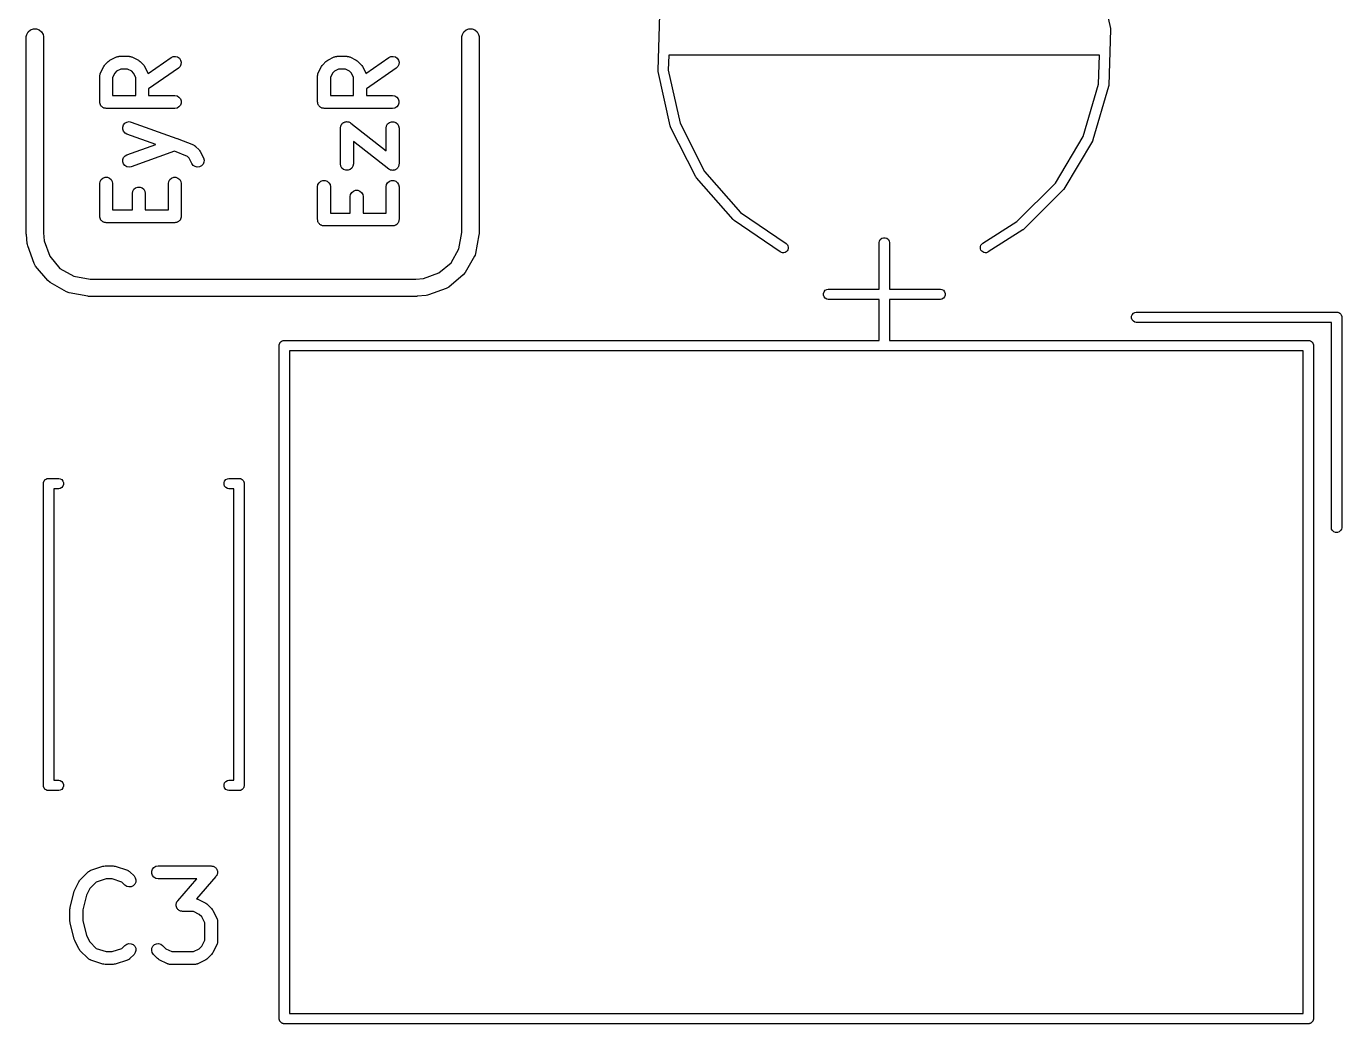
# Model space of a CAD drawing. Extents: x 105.8 to 188.8, y -135.8 to -88.1.
# Drawn here: x 166.27 to 181.61, y -112.47 to -100.84 of the extents above; entities that cross this region are included whole.
import ezdxf

# ---------------------------------------------------------------- set-up
doc = ezdxf.new("R2010")
doc.units = 0
doc.header["$MEASUREMENT"] = 0
doc.layers.add('BLACK', color=7, linetype='CONTINUOUS')

msp = doc.modelspace()

# ---------------------------------------------------------------- linework, layer by layer
at = {"layer": 'BLACK', "linetype": 'CONTINUOUS'}
for p, q in [((178.773, -100.226), (178.913, -100.86)), ((173.637, -101.349), (173.659, -100.7)), ((166.27, -100.956), (166.275, -100.93)), ((166.275, -100.93), (166.292, -100.9)), ((166.292, -100.9), (166.319, -100.877)), ((166.319, -100.877), (166.352, -100.865)), ((166.352, -100.865), (166.388, -100.865)), ((166.388, -100.865), (166.421, -100.877)), ((166.421, -100.877), (166.448, -100.9)), ((166.448, -100.9), (166.465, -100.93)), ((166.465, -100.93), (166.47, -100.956)), ((171.35, -100.956), (171.355, -100.93)), ((171.355, -100.93), (171.372, -100.9)), ((171.372, -100.9), (171.399, -100.877)), ((171.399, -100.877), (171.432, -100.865)), ((171.432, -100.865), (171.468, -100.865)), ((171.468, -100.865), (171.501, -100.877)), ((171.501, -100.877), (171.528, -100.9)), ((171.528, -100.9), (171.545, -100.93)), ((171.545, -100.93), (171.55, -100.956)), ((178.915, -100.875), (178.893, -101.523)), ((178.913, -100.86), (178.915, -100.867)), ((178.915, -100.867), (178.915, -100.871)), ((178.915, -100.871), (178.915, -100.875)), ((166.27, -103.26), (166.27, -100.956)), ((166.47, -100.956), (166.47, -103.247)), ((171.35, -103.242), (171.35, -100.956)), ((171.55, -100.956), (171.55, -103.26)), ((167.225, -101.247), (167.235, -101.24)), ((167.235, -101.24), (167.245, -101.232)), ((167.245, -101.232), (167.321, -101.194)), ((167.321, -101.194), (167.325, -101.193)), ((167.325, -101.193), (167.329, -101.191)), ((167.329, -101.191), (167.337, -101.189)), ((167.337, -101.189), (167.346, -101.187)), ((167.346, -101.187), (167.35, -101.187)), ((167.35, -101.187), (167.354, -101.186)), ((167.354, -101.186), (167.469, -101.186)), ((167.469, -101.186), (167.473, -101.187)), ((167.473, -101.187), (167.477, -101.187)), ((167.477, -101.187), (167.486, -101.189)), ((167.486, -101.189), (167.494, -101.191)), ((167.494, -101.191), (167.498, -101.193)), ((167.498, -101.193), (167.502, -101.194)), ((167.502, -101.194), (167.578, -101.232)), ((167.578, -101.232), (167.588, -101.24)), ((167.588, -101.24), (167.598, -101.247)), ((167.691, -101.388), (167.959, -101.2)), ((167.959, -101.2), (167.983, -101.189)), ((167.983, -101.189), (168.008, -101.187)), ((168.008, -101.187), (168.034, -101.193)), ((168.034, -101.193), (168.055, -101.208)), ((168.055, -101.208), (168.07, -101.23)), ((168.07, -101.23), (168.077, -101.255)), ((169.765, -101.247), (169.775, -101.24)), ((169.775, -101.24), (169.785, -101.232)), ((169.785, -101.232), (169.861, -101.194)), ((169.861, -101.194), (169.865, -101.193)), ((169.865, -101.193), (169.869, -101.191)), ((169.869, -101.191), (169.877, -101.189)), ((169.877, -101.189), (169.886, -101.187)), ((169.886, -101.187), (169.89, -101.187)), ((169.89, -101.187), (169.894, -101.186)), ((169.894, -101.186), (170.009, -101.186)), ((170.009, -101.186), (170.013, -101.187)), ((170.013, -101.187), (170.017, -101.187)), ((170.017, -101.187), (170.026, -101.189)), ((170.026, -101.189), (170.034, -101.191)), ((170.034, -101.191), (170.038, -101.193)), ((170.038, -101.193), (170.042, -101.194)), ((170.042, -101.194), (170.118, -101.232)), ((170.118, -101.232), (170.128, -101.24)), ((170.128, -101.24), (170.138, -101.247)), ((170.231, -101.388), (170.499, -101.2)), ((170.499, -101.2), (170.523, -101.189)), ((170.523, -101.189), (170.548, -101.187)), ((170.548, -101.187), (170.574, -101.193)), ((170.574, -101.193), (170.595, -101.208)), ((170.595, -101.208), (170.61, -101.23)), ((170.61, -101.23), (170.617, -101.255)), ((173.763, -101.172), (173.757, -101.346)), ((178.785, -101.172), (173.763, -101.172)), ((178.774, -101.512), (178.785, -101.172)), ((167.127, -101.405), (167.13, -101.397)), ((167.13, -101.397), (167.131, -101.388)), ((167.131, -101.388), (167.134, -101.384)), ((167.134, -101.384), (167.135, -101.38)), ((167.135, -101.38), (167.173, -101.304)), ((167.173, -101.304), (167.18, -101.294)), ((167.18, -101.294), (167.187, -101.285)), ((167.187, -101.285), (167.225, -101.247)), ((167.302, -101.382), (167.277, -101.432)), ((167.323, -101.361), (167.302, -101.382)), ((167.372, -101.336), (167.323, -101.361)), ((167.451, -101.336), (167.372, -101.336)), ((167.5, -101.361), (167.451, -101.336)), ((167.521, -101.382), (167.5, -101.361)), ((167.546, -101.432), (167.521, -101.382)), ((167.598, -101.247), (167.636, -101.285)), ((167.636, -101.285), (167.643, -101.294)), ((167.643, -101.294), (167.65, -101.304)), ((167.65, -101.304), (167.688, -101.38)), ((167.688, -101.38), (167.689, -101.384)), ((167.689, -101.384), (167.691, -101.388)), ((168.045, -101.323), (167.696, -101.567)), ((168.063, -101.304), (168.045, -101.323)), ((168.074, -101.281), (168.063, -101.304)), ((168.077, -101.255), (168.074, -101.281)), ((169.667, -101.405), (169.67, -101.397)), ((169.67, -101.397), (169.671, -101.388)), ((169.671, -101.388), (169.674, -101.384)), ((169.674, -101.384), (169.675, -101.38)), ((169.675, -101.38), (169.713, -101.304)), ((169.713, -101.304), (169.72, -101.294)), ((169.72, -101.294), (169.727, -101.285)), ((169.727, -101.285), (169.765, -101.247)), ((169.842, -101.382), (169.817, -101.432)), ((169.863, -101.361), (169.842, -101.382)), ((169.912, -101.336), (169.863, -101.361)), ((169.991, -101.336), (169.912, -101.336)), ((170.04, -101.361), (169.991, -101.336)), ((170.061, -101.382), (170.04, -101.361)), ((170.086, -101.432), (170.061, -101.382)), ((170.138, -101.247), (170.176, -101.285)), ((170.176, -101.285), (170.183, -101.294)), ((170.183, -101.294), (170.19, -101.304)), ((170.19, -101.304), (170.228, -101.38)), ((170.228, -101.38), (170.229, -101.384)), ((170.229, -101.384), (170.231, -101.388)), ((170.585, -101.323), (170.236, -101.567)), ((170.603, -101.304), (170.585, -101.323)), ((170.614, -101.281), (170.603, -101.304)), ((170.617, -101.255), (170.614, -101.281)), ((173.637, -101.353), (173.637, -101.349)), ((173.637, -101.357), (173.637, -101.353)), ((173.638, -101.364), (173.637, -101.357)), ((173.779, -101.998), (173.638, -101.364)), ((173.757, -101.346), (173.894, -101.965)), ((167.128, -101.41), (167.127, -101.405)), ((167.127, -101.414), (167.128, -101.41)), ((167.127, -101.719), (167.127, -101.414)), ((167.277, -101.432), (167.277, -101.644)), ((167.546, -101.644), (167.546, -101.432)), ((169.668, -101.41), (169.667, -101.405)), ((169.667, -101.414), (169.668, -101.41)), ((169.667, -101.719), (169.667, -101.414)), ((169.817, -101.432), (169.817, -101.644)), ((170.086, -101.644), (170.086, -101.432)), ((178.596, -102.121), (178.774, -101.512)), ((178.891, -101.538), (178.709, -102.161)), ((178.892, -101.535), (178.891, -101.538)), ((178.893, -101.531), (178.892, -101.535)), ((178.893, -101.523), (178.893, -101.531)), ((167.277, -101.644), (167.546, -101.644)), ((167.696, -101.567), (167.696, -101.644)), ((167.696, -101.644), (168.002, -101.644)), ((168.002, -101.644), (168.028, -101.648)), ((168.028, -101.648), (168.05, -101.661)), ((168.05, -101.661), (168.067, -101.681)), ((168.067, -101.681), (168.076, -101.706)), ((169.817, -101.644), (170.086, -101.644)), ((170.236, -101.567), (170.236, -101.644)), ((170.236, -101.644), (170.542, -101.644)), ((170.542, -101.644), (170.568, -101.648)), ((170.568, -101.648), (170.59, -101.661)), ((170.59, -101.661), (170.607, -101.681)), ((170.607, -101.681), (170.616, -101.706)), ((167.128, -101.725), (167.127, -101.719)), ((167.128, -101.732), (167.128, -101.725)), ((167.13, -101.738), (167.128, -101.732)), ((167.131, -101.744), (167.13, -101.738)), ((167.135, -101.75), (167.131, -101.744)), ((167.137, -101.756), (167.135, -101.75)), ((167.141, -101.761), (167.137, -101.756)), ((167.144, -101.767), (167.141, -101.761)), ((167.149, -101.771), (167.144, -101.767)), ((167.154, -101.776), (167.149, -101.771)), ((167.159, -101.779), (167.154, -101.776)), ((167.164, -101.784), (167.159, -101.779)), ((167.171, -101.786), (167.164, -101.784)), ((167.176, -101.789), (167.171, -101.786)), ((167.183, -101.79), (167.176, -101.789)), ((167.189, -101.792), (167.183, -101.79)), ((167.195, -101.792), (167.189, -101.792)), ((167.202, -101.794), (167.195, -101.792)), ((168.002, -101.794), (167.202, -101.794)), ((168.028, -101.789), (168.002, -101.794)), ((168.05, -101.776), (168.028, -101.789)), ((168.067, -101.756), (168.05, -101.776)), ((168.076, -101.732), (168.067, -101.756)), ((168.076, -101.706), (168.076, -101.732)), ((169.668, -101.725), (169.667, -101.719)), ((169.668, -101.732), (169.668, -101.725)), ((169.67, -101.738), (169.668, -101.732)), ((169.671, -101.744), (169.67, -101.738)), ((169.675, -101.75), (169.671, -101.744)), ((169.677, -101.756), (169.675, -101.75)), ((169.681, -101.761), (169.677, -101.756)), ((169.684, -101.767), (169.681, -101.761)), ((169.689, -101.771), (169.684, -101.767)), ((169.694, -101.776), (169.689, -101.771)), ((169.699, -101.779), (169.694, -101.776)), ((169.704, -101.784), (169.699, -101.779)), ((169.711, -101.786), (169.704, -101.784)), ((169.716, -101.789), (169.711, -101.786)), ((169.723, -101.79), (169.716, -101.789)), ((169.729, -101.792), (169.723, -101.79)), ((169.735, -101.792), (169.729, -101.792)), ((169.742, -101.794), (169.735, -101.792)), ((170.542, -101.794), (169.742, -101.794)), ((170.568, -101.789), (170.542, -101.794)), ((170.59, -101.776), (170.568, -101.789)), ((170.607, -101.756), (170.59, -101.776)), ((170.616, -101.732), (170.607, -101.756)), ((170.616, -101.706), (170.616, -101.732)), ((167.395, -102.011), (167.403, -101.986)), ((167.395, -102.037), (167.395, -102.011)), ((167.403, -101.986), (167.42, -101.966)), ((167.42, -101.966), (167.442, -101.953)), ((167.442, -101.953), (167.468, -101.948)), ((167.468, -101.948), (167.494, -101.953)), ((167.494, -101.953), (168.027, -102.143)), ((169.934, -102.013), (169.937, -102.005)), ((169.937, -102.005), (169.938, -101.998)), ((169.938, -101.998), (169.941, -101.993)), ((169.941, -101.993), (169.942, -101.988)), ((169.942, -101.988), (169.947, -101.982)), ((169.947, -101.982), (169.951, -101.975)), ((169.951, -101.975), (169.955, -101.972)), ((169.955, -101.972), (169.959, -101.967)), ((169.959, -101.967), (169.965, -101.963)), ((169.965, -101.963), (169.971, -101.958)), ((169.971, -101.958), (169.976, -101.957)), ((169.976, -101.957), (169.981, -101.954)), ((169.981, -101.954), (169.988, -101.952)), ((169.988, -101.952), (169.996, -101.949)), ((169.996, -101.949), (170.001, -101.949)), ((170.001, -101.949), (170.006, -101.948)), ((170.006, -101.948), (170.014, -101.949)), ((170.014, -101.949), (170.022, -101.949)), ((170.022, -101.949), (170.027, -101.951)), ((170.027, -101.951), (170.032, -101.952)), ((170.032, -101.952), (170.039, -101.956)), ((170.039, -101.956), (170.046, -101.958)), ((170.046, -101.958), (170.05, -101.962)), ((170.05, -101.962), (170.055, -101.964)), ((170.055, -101.964), (170.467, -102.288)), ((170.467, -102.023), (170.471, -101.998)), ((170.471, -101.998), (170.484, -101.975)), ((170.484, -101.975), (170.504, -101.958)), ((170.504, -101.958), (170.529, -101.949)), ((170.529, -101.949), (170.555, -101.949)), ((170.555, -101.949), (170.579, -101.958)), ((170.579, -101.958), (170.599, -101.975)), ((170.599, -101.975), (170.612, -101.998)), ((170.612, -101.998), (170.617, -102.023)), ((173.78, -102.001), (173.779, -101.998)), ((173.781, -102.005), (173.78, -102.001)), ((173.784, -102.012), (173.781, -102.005)), ((173.894, -101.965), (174.181, -102.53)), ((167.404, -102.061), (167.395, -102.037)), ((167.421, -102.081), (167.404, -102.061)), ((167.443, -102.094), (167.421, -102.081)), ((167.779, -102.214), (167.443, -102.094)), ((168.027, -102.143), (168.028, -102.143)), ((168.028, -102.143), (168.028, -102.144)), ((168.028, -102.144), (168.029, -102.144)), ((168.029, -102.144), (168.03, -102.144)), ((168.03, -102.144), (168.22, -102.22)), ((169.935, -102.018), (169.934, -102.013)), ((169.934, -102.023), (169.935, -102.018)), ((169.934, -102.442), (169.934, -102.023)), ((170.467, -102.288), (170.467, -102.023)), ((170.617, -102.023), (170.617, -102.442)), ((174.078, -102.591), (173.784, -102.012)), ((178.272, -102.666), (178.596, -102.121)), ((178.709, -102.161), (178.706, -102.169)), ((167.443, -102.334), (167.779, -102.214)), ((168, -102.294), (167.494, -102.475)), ((168.15, -102.354), (168, -102.294)), ((168.22, -102.22), (168.222, -102.222)), ((168.222, -102.222), (168.224, -102.222)), ((168.224, -102.222), (168.233, -102.228)), ((168.233, -102.228), (168.242, -102.234)), ((168.242, -102.234), (168.244, -102.236)), ((168.244, -102.236), (168.245, -102.237)), ((168.245, -102.237), (168.284, -102.275)), ((168.284, -102.275), (168.29, -102.285)), ((168.29, -102.285), (168.298, -102.295)), ((168.298, -102.295), (168.336, -102.371)), ((170.496, -102.501), (170.084, -102.178)), ((170.084, -102.178), (170.084, -102.442)), ((178.703, -102.175), (178.371, -102.734)), ((178.704, -102.172), (178.703, -102.175)), ((178.706, -102.169), (178.704, -102.172)), ((167.395, -102.391), (167.404, -102.366)), ((167.395, -102.417), (167.395, -102.391)), ((167.403, -102.441), (167.395, -102.417)), ((167.42, -102.461), (167.403, -102.441)), ((167.404, -102.366), (167.421, -102.347)), ((167.442, -102.475), (167.42, -102.461)), ((167.421, -102.347), (167.443, -102.334)), ((168.169, -102.373), (168.15, -102.354)), ((168.201, -102.438), (168.169, -102.373)), ((168.217, -102.459), (168.201, -102.438)), ((168.239, -102.473), (168.217, -102.459)), ((168.313, -102.465), (168.29, -102.476)), ((168.331, -102.446), (168.313, -102.465)), ((168.342, -102.422), (168.331, -102.446)), ((168.336, -102.371), (168.343, -102.396)), ((168.343, -102.396), (168.342, -102.422)), ((169.938, -102.468), (169.934, -102.442)), ((169.951, -102.491), (169.938, -102.468)), ((170.079, -102.468), (170.066, -102.491)), ((170.084, -102.442), (170.079, -102.468)), ((170.612, -102.468), (170.61, -102.473)), ((170.614, -102.46), (170.612, -102.468)), ((170.616, -102.453), (170.614, -102.46)), ((170.617, -102.442), (170.616, -102.448)), ((170.616, -102.448), (170.616, -102.453)), ((167.131, -102.645), (167.144, -102.623)), ((167.144, -102.623), (167.164, -102.606)), ((167.164, -102.606), (167.189, -102.597)), ((167.189, -102.597), (167.215, -102.597)), ((167.215, -102.597), (167.239, -102.606)), ((167.239, -102.606), (167.259, -102.623)), ((167.259, -102.623), (167.272, -102.645)), ((167.468, -102.479), (167.442, -102.475)), ((167.494, -102.475), (167.468, -102.479)), ((167.931, -102.645), (167.944, -102.623)), ((167.944, -102.623), (167.964, -102.606)), ((167.964, -102.606), (167.989, -102.597)), ((167.989, -102.597), (168.015, -102.597)), ((168.015, -102.597), (168.039, -102.606)), ((168.039, -102.606), (168.059, -102.623)), ((168.059, -102.623), (168.072, -102.645)), ((168.264, -102.479), (168.239, -102.473)), ((168.29, -102.476), (168.264, -102.479)), ((169.971, -102.507), (169.951, -102.491)), ((169.996, -102.516), (169.971, -102.507)), ((170.022, -102.516), (169.996, -102.516)), ((170.046, -102.507), (170.022, -102.516)), ((170.066, -102.491), (170.046, -102.507)), ((170.5, -102.504), (170.496, -102.501)), ((170.504, -102.507), (170.5, -102.504)), ((170.512, -102.51), (170.504, -102.507)), ((170.519, -102.514), (170.512, -102.51)), ((170.524, -102.514), (170.519, -102.514)), ((170.529, -102.516), (170.524, -102.514)), ((170.537, -102.516), (170.529, -102.516)), ((170.544, -102.517), (170.537, -102.516)), ((170.55, -102.516), (170.544, -102.517)), ((170.555, -102.516), (170.55, -102.516)), ((170.562, -102.514), (170.555, -102.516)), ((170.57, -102.512), (170.562, -102.514)), ((170.574, -102.509), (170.57, -102.512)), ((170.579, -102.507), (170.574, -102.509)), ((170.585, -102.502), (170.579, -102.507)), ((170.592, -102.498), (170.585, -102.502)), ((170.595, -102.494), (170.592, -102.498)), ((170.599, -102.491), (170.595, -102.494)), ((170.603, -102.484), (170.599, -102.491)), ((170.608, -102.478), (170.603, -102.484)), ((170.61, -102.473), (170.608, -102.478)), ((174.08, -102.594), (174.078, -102.591)), ((174.082, -102.598), (174.08, -102.594)), ((174.086, -102.604), (174.082, -102.598)), ((174.515, -103.091), (174.086, -102.604)), ((174.181, -102.53), (174.6, -103.006)), ((167.127, -102.671), (167.131, -102.645)), ((167.127, -103.052), (167.127, -102.671)), ((167.272, -102.645), (167.277, -102.671)), ((167.277, -102.671), (167.277, -102.977)), ((167.508, -102.785), (167.512, -102.76)), ((167.512, -102.76), (167.525, -102.737)), ((167.525, -102.737), (167.545, -102.72)), ((167.545, -102.72), (167.57, -102.711)), ((167.57, -102.711), (167.596, -102.711)), ((167.596, -102.711), (167.62, -102.72)), ((167.62, -102.72), (167.64, -102.737)), ((167.64, -102.737), (167.653, -102.76)), ((167.653, -102.76), (167.658, -102.785)), ((167.927, -102.671), (167.931, -102.645)), ((167.927, -102.977), (167.927, -102.671)), ((168.072, -102.645), (168.077, -102.671)), ((168.077, -102.671), (168.077, -103.052)), ((169.667, -102.709), (169.671, -102.683)), ((169.667, -103.09), (169.667, -102.709)), ((169.671, -102.683), (169.684, -102.661)), ((169.684, -102.661), (169.704, -102.644)), ((169.704, -102.644), (169.729, -102.635)), ((169.729, -102.635), (169.755, -102.635)), ((169.755, -102.635), (169.779, -102.644)), ((169.779, -102.644), (169.799, -102.661)), ((169.799, -102.661), (169.812, -102.683)), ((169.812, -102.683), (169.817, -102.709)), ((169.817, -102.709), (169.817, -103.015)), ((170.052, -102.798), (170.065, -102.775)), ((170.065, -102.775), (170.085, -102.758)), ((170.085, -102.758), (170.11, -102.749)), ((170.11, -102.749), (170.136, -102.749)), ((170.136, -102.749), (170.16, -102.758)), ((170.16, -102.758), (170.18, -102.775)), ((170.18, -102.775), (170.193, -102.798)), ((170.467, -102.709), (170.471, -102.683)), ((170.467, -103.015), (170.467, -102.709)), ((170.471, -102.683), (170.484, -102.661)), ((170.484, -102.661), (170.504, -102.644)), ((170.504, -102.644), (170.529, -102.635)), ((170.529, -102.635), (170.555, -102.635)), ((170.555, -102.635), (170.579, -102.644)), ((170.579, -102.644), (170.599, -102.661)), ((170.599, -102.661), (170.612, -102.683)), ((170.612, -102.683), (170.617, -102.709)), ((170.617, -102.709), (170.617, -103.09)), ((177.822, -103.114), (178.272, -102.666)), ((178.362, -102.745), (177.902, -103.204)), ((178.364, -102.742), (178.362, -102.745)), ((178.367, -102.74), (178.364, -102.742)), ((178.371, -102.734), (178.367, -102.74)), ((167.508, -102.977), (167.508, -102.785)), ((167.658, -102.785), (167.658, -102.977)), ((170.048, -102.823), (170.052, -102.798)), ((170.048, -103.015), (170.048, -102.823)), ((170.193, -102.798), (170.198, -102.823)), ((170.198, -102.823), (170.198, -103.015)), ((167.128, -103.058), (167.127, -103.052)), ((167.128, -103.065), (167.128, -103.058)), ((167.13, -103.071), (167.128, -103.065)), ((167.131, -103.078), (167.13, -103.071)), ((167.135, -103.083), (167.131, -103.078)), ((167.137, -103.089), (167.135, -103.083)), ((167.277, -102.977), (167.508, -102.977)), ((167.658, -102.977), (167.927, -102.977)), ((168.069, -103.083), (168.067, -103.089)), ((168.072, -103.078), (168.069, -103.083)), ((168.074, -103.071), (168.072, -103.078)), ((168.076, -103.065), (168.074, -103.071)), ((168.077, -103.052), (168.076, -103.058)), ((168.076, -103.058), (168.076, -103.065)), ((169.817, -103.015), (170.048, -103.015)), ((170.198, -103.015), (170.467, -103.015)), ((174.6, -103.006), (175.13, -103.368)), ((167.141, -103.094), (167.137, -103.089)), ((167.144, -103.1), (167.141, -103.094)), ((167.149, -103.104), (167.144, -103.1)), ((167.154, -103.109), (167.149, -103.104)), ((167.159, -103.113), (167.154, -103.109)), ((167.164, -103.117), (167.159, -103.113)), ((167.171, -103.119), (167.164, -103.117)), ((167.176, -103.122), (167.171, -103.119)), ((167.183, -103.124), (167.176, -103.122)), ((167.189, -103.126), (167.183, -103.124)), ((167.195, -103.126), (167.189, -103.126)), ((167.202, -103.127), (167.195, -103.126)), ((168.002, -103.127), (167.202, -103.127)), ((168.008, -103.126), (168.002, -103.127)), ((168.015, -103.126), (168.008, -103.126)), ((168.021, -103.124), (168.015, -103.126)), ((168.028, -103.122), (168.021, -103.124)), ((168.033, -103.119), (168.028, -103.122)), ((168.039, -103.117), (168.033, -103.119)), ((168.044, -103.113), (168.039, -103.117)), ((168.05, -103.109), (168.044, -103.113)), ((168.054, -103.104), (168.05, -103.109)), ((168.059, -103.1), (168.054, -103.104)), ((168.063, -103.094), (168.059, -103.1)), ((168.067, -103.089), (168.063, -103.094)), ((169.668, -103.096), (169.667, -103.09)), ((169.668, -103.103), (169.668, -103.096)), ((169.67, -103.109), (169.668, -103.103)), ((169.671, -103.116), (169.67, -103.109)), ((169.675, -103.121), (169.671, -103.116)), ((169.677, -103.128), (169.675, -103.121)), ((169.681, -103.133), (169.677, -103.128)), ((169.684, -103.138), (169.681, -103.133)), ((169.689, -103.142), (169.684, -103.138)), ((169.694, -103.147), (169.689, -103.142)), ((169.699, -103.151), (169.694, -103.147)), ((169.704, -103.155), (169.699, -103.151)), ((169.711, -103.157), (169.704, -103.155)), ((169.716, -103.16), (169.711, -103.157)), ((169.723, -103.162), (169.716, -103.16)), ((169.729, -103.164), (169.723, -103.162)), ((169.735, -103.164), (169.729, -103.164)), ((169.742, -103.165), (169.735, -103.164)), ((170.542, -103.165), (169.742, -103.165)), ((170.548, -103.164), (170.542, -103.165)), ((170.555, -103.164), (170.548, -103.164)), ((170.561, -103.162), (170.555, -103.164)), ((170.568, -103.16), (170.561, -103.162)), ((170.573, -103.157), (170.568, -103.16)), ((170.579, -103.155), (170.573, -103.157)), ((170.584, -103.151), (170.579, -103.155)), ((170.59, -103.147), (170.584, -103.151)), ((170.594, -103.142), (170.59, -103.147)), ((170.599, -103.138), (170.594, -103.142)), ((170.603, -103.133), (170.599, -103.138)), ((170.607, -103.128), (170.603, -103.133)), ((170.609, -103.121), (170.607, -103.128)), ((170.612, -103.116), (170.609, -103.121)), ((170.614, -103.109), (170.612, -103.116)), ((170.616, -103.103), (170.614, -103.109)), ((170.617, -103.09), (170.616, -103.096)), ((170.616, -103.096), (170.616, -103.103)), ((174.517, -103.094), (174.515, -103.091)), ((174.52, -103.097), (174.517, -103.094)), ((174.526, -103.101), (174.52, -103.097)), ((175.062, -103.467), (174.526, -103.101)), ((177.424, -103.367), (177.822, -103.114)), ((177.892, -103.212), (177.488, -103.468)), ((177.894, -103.21), (177.892, -103.212)), ((177.897, -103.209), (177.894, -103.21)), ((177.902, -103.204), (177.897, -103.209)), ((166.271, -103.264), (166.27, -103.26)), ((166.28, -103.37), (166.271, -103.264)), ((166.283, -103.383), (166.28, -103.37)), ((166.286, -103.395), (166.283, -103.383)), ((166.47, -103.247), (166.478, -103.339)), ((166.478, -103.339), (166.543, -103.518)), ((171.316, -103.433), (171.35, -103.242)), ((171.548, -103.268), (171.51, -103.486)), ((171.55, -103.26), (171.548, -103.268)), ((171.548, -103.268), (171.548, -103.268)), ((175.13, -103.368), (175.136, -103.373)), ((175.136, -103.373), (175.146, -103.384)), ((175.146, -103.384), (175.152, -103.397)), ((176.216, -103.357), (176.219, -103.341)), ((176.216, -103.902), (176.216, -103.357)), ((176.219, -103.341), (176.229, -103.323)), ((176.229, -103.323), (176.246, -103.309)), ((176.246, -103.309), (176.265, -103.302)), ((176.265, -103.302), (176.287, -103.302)), ((176.287, -103.302), (176.306, -103.309)), ((176.306, -103.309), (176.323, -103.323)), ((176.323, -103.323), (176.333, -103.341)), ((176.333, -103.341), (176.336, -103.357)), ((176.336, -103.357), (176.336, -103.902)), ((177.398, -103.403), (177.403, -103.389)), ((177.403, -103.389), (177.412, -103.377)), ((177.412, -103.377), (177.424, -103.367)), ((166.361, -103.603), (166.286, -103.395)), ((166.543, -103.518), (166.662, -103.66)), ((171.224, -103.594), (171.316, -103.433)), ((171.498, -103.518), (171.388, -103.709)), ((171.503, -103.504), (171.498, -103.518)), ((171.51, -103.486), (171.503, -103.504)), ((175.076, -103.474), (175.062, -103.467)), ((175.09, -103.477), (175.076, -103.474)), ((175.105, -103.477), (175.09, -103.477)), ((175.12, -103.473), (175.105, -103.477)), ((175.133, -103.465), (175.12, -103.473)), ((175.143, -103.454), (175.133, -103.465)), ((175.151, -103.442), (175.143, -103.454)), ((175.155, -103.427), (175.151, -103.442)), ((175.152, -103.397), (175.156, -103.412)), ((175.156, -103.412), (175.155, -103.427)), ((177.396, -103.418), (177.398, -103.403)), ((177.398, -103.433), (177.396, -103.418)), ((177.403, -103.446), (177.398, -103.433)), ((177.412, -103.459), (177.403, -103.446)), ((177.424, -103.468), (177.412, -103.459)), ((177.437, -103.475), (177.424, -103.468)), ((177.452, -103.477), (177.437, -103.475)), ((177.467, -103.477), (177.452, -103.477)), ((177.482, -103.472), (177.467, -103.477)), ((177.488, -103.468), (177.482, -103.472)), ((166.378, -103.633), (166.361, -103.603)), ((166.52, -103.802), (166.378, -103.633)), ((166.662, -103.66), (166.823, -103.752)), ((171.082, -103.713), (171.224, -103.594)), ((166.547, -103.824), (166.52, -103.802)), ((166.738, -103.934), (166.547, -103.824)), ((166.823, -103.752), (167.014, -103.786)), ((167.014, -103.786), (170.811, -103.786)), ((170.811, -103.786), (170.903, -103.778)), ((170.903, -103.778), (171.082, -103.713)), ((171.366, -103.736), (171.197, -103.878)), ((171.388, -103.709), (171.366, -103.736)), ((166.77, -103.946), (166.738, -103.934)), ((166.988, -103.984), (166.77, -103.946)), ((166.996, -103.986), (166.988, -103.984)), ((166.988, -103.984), (166.988, -103.984)), ((170.824, -103.986), (166.996, -103.986)), ((170.828, -103.985), (170.824, -103.986)), ((170.934, -103.976), (170.828, -103.985)), ((170.947, -103.973), (170.934, -103.976)), ((170.959, -103.97), (170.947, -103.973)), ((171.167, -103.895), (170.959, -103.97)), ((171.197, -103.878), (171.167, -103.895)), ((175.566, -103.951), (175.573, -103.932)), ((175.566, -103.973), (175.566, -103.951)), ((175.573, -103.992), (175.566, -103.973)), ((175.573, -103.932), (175.587, -103.915)), ((175.587, -104.009), (175.573, -103.992)), ((175.587, -103.915), (175.605, -103.905)), ((175.605, -103.905), (175.621, -103.902)), ((175.621, -103.902), (176.216, -103.902)), ((176.336, -103.902), (176.931, -103.902)), ((176.931, -103.902), (176.947, -103.905)), ((176.947, -103.905), (176.965, -103.915)), ((176.965, -103.915), (176.979, -103.932)), ((176.979, -103.992), (176.965, -104.009)), ((176.979, -103.932), (176.986, -103.951)), ((176.986, -103.973), (176.979, -103.992)), ((176.986, -103.951), (176.986, -103.973)), ((175.605, -104.019), (175.587, -104.009)), ((175.621, -104.022), (175.605, -104.019)), ((176.216, -104.022), (175.621, -104.022)), ((176.216, -104.5), (176.216, -104.022)), ((176.931, -104.022), (176.336, -104.022)), ((176.336, -104.022), (176.336, -104.5)), ((176.947, -104.019), (176.931, -104.022)), ((176.965, -104.009), (176.947, -104.019)), ((179.16, -104.219), (179.167, -104.2)), ((179.16, -104.241), (179.16, -104.219)), ((179.167, -104.26), (179.16, -104.241)), ((179.167, -104.2), (179.181, -104.183)), ((179.181, -104.277), (179.167, -104.26)), ((179.181, -104.183), (179.199, -104.173)), ((179.199, -104.287), (179.181, -104.277)), ((179.199, -104.173), (179.215, -104.17)), ((179.215, -104.29), (179.199, -104.287)), ((179.215, -104.17), (181.555, -104.17)), ((181.49, -104.29), (179.215, -104.29)), ((181.49, -106.685), (181.49, -104.29)), ((181.555, -104.17), (181.561, -104.17)), ((181.555, -104.17), (181.555, -104.17)), ((181.561, -104.17), (181.566, -104.172)), ((181.566, -104.172), (181.571, -104.173)), ((181.571, -104.173), (181.575, -104.175)), ((181.575, -104.175), (181.58, -104.177)), ((181.58, -104.177), (181.585, -104.181)), ((181.585, -104.181), (181.589, -104.183)), ((181.589, -104.183), (181.593, -104.187)), ((181.593, -104.187), (181.597, -104.191)), ((181.597, -104.191), (181.599, -104.195)), ((181.599, -104.195), (181.603, -104.2)), ((181.603, -104.2), (181.605, -104.205)), ((181.605, -104.205), (181.607, -104.209)), ((181.607, -104.209), (181.608, -104.214)), ((181.608, -104.214), (181.61, -104.219)), ((181.61, -104.219), (181.61, -104.225)), ((181.61, -104.225), (181.61, -104.225)), ((181.61, -104.225), (181.61, -106.685)), ((169.22, -104.549), (169.222, -104.544)), ((169.22, -104.555), (169.22, -104.549)), ((169.22, -112.415), (169.22, -104.555)), ((169.222, -104.544), (169.223, -104.539)), ((169.223, -104.539), (169.225, -104.535)), ((169.225, -104.535), (169.227, -104.53)), ((169.227, -104.53), (169.231, -104.525)), ((169.231, -104.525), (169.233, -104.521)), ((169.233, -104.521), (169.237, -104.517)), ((169.237, -104.517), (169.241, -104.513)), ((169.241, -104.513), (169.245, -104.511)), ((169.245, -104.511), (169.25, -104.507)), ((169.25, -104.507), (169.255, -104.505)), ((169.255, -104.505), (169.259, -104.503)), ((169.259, -104.503), (169.264, -104.502)), ((169.264, -104.502), (169.269, -104.5)), ((169.269, -104.5), (169.275, -104.5)), ((169.275, -104.5), (169.275, -104.5)), ((169.275, -104.5), (176.216, -104.5)), ((176.336, -104.5), (181.225, -104.5)), ((181.225, -104.5), (181.225, -104.5)), ((181.225, -104.5), (181.231, -104.5)), ((181.231, -104.5), (181.236, -104.502)), ((181.236, -104.502), (181.241, -104.503)), ((181.241, -104.503), (181.245, -104.505)), ((181.245, -104.505), (181.25, -104.507)), ((181.25, -104.507), (181.255, -104.511)), ((181.255, -104.511), (181.259, -104.513)), ((181.259, -104.513), (181.263, -104.517)), ((181.263, -104.517), (181.267, -104.521)), ((181.267, -104.521), (181.269, -104.525)), ((181.269, -104.525), (181.273, -104.53)), ((181.273, -104.53), (181.275, -104.535)), ((181.275, -104.535), (181.277, -104.539)), ((181.277, -104.539), (181.278, -104.544)), ((181.278, -104.544), (181.28, -104.549)), ((181.28, -104.549), (181.28, -104.555)), ((181.28, -104.555), (181.28, -104.555)), ((181.28, -104.555), (181.28, -112.415)), ((176.26, -104.62), (169.34, -104.62)), ((169.34, -104.62), (169.34, -112.35)), ((176.265, -104.622), (176.26, -104.62)), ((176.287, -104.622), (176.265, -104.622)), ((176.292, -104.62), (176.287, -104.622)), ((181.16, -104.62), (176.292, -104.62)), ((181.16, -112.35), (181.16, -104.62)), ((166.472, -106.154), (166.473, -106.149)), ((166.473, -106.149), (166.475, -106.145)), ((166.475, -106.145), (166.477, -106.14)), ((166.477, -106.14), (166.481, -106.135)), ((166.481, -106.135), (166.483, -106.131)), ((166.483, -106.131), (166.487, -106.127)), ((166.487, -106.127), (166.491, -106.123)), ((166.491, -106.123), (166.495, -106.121)), ((166.495, -106.121), (166.5, -106.117)), ((166.5, -106.117), (166.505, -106.115)), ((166.505, -106.115), (166.509, -106.113)), ((166.509, -106.113), (166.514, -106.112)), ((166.514, -106.112), (166.519, -106.11)), ((166.519, -106.11), (166.525, -106.11)), ((166.525, -106.11), (166.525, -106.11)), ((166.525, -106.11), (166.649, -106.11)), ((166.649, -106.11), (166.665, -106.113)), ((166.665, -106.113), (166.683, -106.123)), ((166.683, -106.123), (166.697, -106.14)), ((166.697, -106.14), (166.704, -106.159)), ((168.576, -106.159), (168.583, -106.14)), ((168.583, -106.14), (168.597, -106.123)), ((168.597, -106.123), (168.615, -106.113)), ((168.615, -106.113), (168.631, -106.11)), ((168.631, -106.11), (168.755, -106.11)), ((168.755, -106.11), (168.761, -106.11)), ((168.755, -106.11), (168.755, -106.11)), ((168.761, -106.11), (168.766, -106.112)), ((168.766, -106.112), (168.771, -106.113)), ((168.771, -106.113), (168.775, -106.115)), ((168.775, -106.115), (168.78, -106.117)), ((168.78, -106.117), (168.785, -106.121)), ((168.785, -106.121), (168.789, -106.123)), ((168.789, -106.123), (168.793, -106.127)), ((168.793, -106.127), (168.797, -106.131)), ((168.797, -106.131), (168.799, -106.135)), ((168.799, -106.135), (168.803, -106.14)), ((168.803, -106.14), (168.805, -106.145)), ((168.805, -106.145), (168.807, -106.149)), ((168.807, -106.149), (168.808, -106.154)), ((166.47, -106.159), (166.472, -106.154)), ((166.47, -106.165), (166.47, -106.159)), ((166.47, -109.679), (166.47, -106.165)), ((166.47, -106.165), (166.47, -106.165)), ((166.649, -106.23), (166.59, -106.23)), ((166.59, -106.23), (166.59, -109.63)), ((166.665, -106.227), (166.649, -106.23)), ((166.683, -106.217), (166.665, -106.227)), ((166.697, -106.2), (166.683, -106.217)), ((166.704, -106.181), (166.697, -106.2)), ((166.704, -106.159), (166.704, -106.181)), ((168.576, -106.181), (168.576, -106.159)), ((168.583, -106.2), (168.576, -106.181)), ((168.597, -106.217), (168.583, -106.2)), ((168.615, -106.227), (168.597, -106.217)), ((168.631, -106.23), (168.615, -106.227)), ((168.69, -106.23), (168.631, -106.23)), ((168.69, -109.63), (168.69, -106.23)), ((168.808, -106.154), (168.81, -106.159)), ((168.81, -106.159), (168.81, -106.165)), ((168.81, -106.165), (168.81, -106.165)), ((168.81, -106.165), (168.81, -109.695)), ((181.493, -106.701), (181.49, -106.685)), ((181.503, -106.719), (181.493, -106.701)), ((181.52, -106.733), (181.503, -106.719)), ((181.539, -106.74), (181.52, -106.733)), ((181.561, -106.74), (181.539, -106.74)), ((181.58, -106.733), (181.561, -106.74)), ((181.597, -106.719), (181.58, -106.733)), ((181.607, -106.701), (181.597, -106.719)), ((181.61, -106.685), (181.607, -106.701)), ((166.47, -109.701), (166.47, -109.679)), ((166.59, -109.63), (166.649, -109.63)), ((166.649, -109.63), (166.665, -109.633)), ((166.665, -109.633), (166.683, -109.643)), ((166.683, -109.643), (166.697, -109.66)), ((166.697, -109.66), (166.704, -109.679)), ((166.704, -109.679), (166.704, -109.701)), ((168.576, -109.679), (168.583, -109.66)), ((168.576, -109.701), (168.576, -109.679)), ((168.583, -109.66), (168.597, -109.643)), ((168.597, -109.643), (168.615, -109.633)), ((168.615, -109.633), (168.631, -109.63)), ((168.631, -109.63), (168.69, -109.63)), ((166.472, -109.706), (166.47, -109.701)), ((166.473, -109.711), (166.472, -109.706)), ((166.475, -109.715), (166.473, -109.711)), ((166.477, -109.72), (166.475, -109.715)), ((166.481, -109.725), (166.477, -109.72)), ((166.483, -109.729), (166.481, -109.725)), ((166.487, -109.733), (166.483, -109.729)), ((166.491, -109.737), (166.487, -109.733)), ((166.495, -109.739), (166.491, -109.737)), ((166.5, -109.743), (166.495, -109.739)), ((166.505, -109.745), (166.5, -109.743)), ((166.509, -109.747), (166.505, -109.745)), ((166.514, -109.748), (166.509, -109.747)), ((166.519, -109.75), (166.514, -109.748)), ((166.525, -109.75), (166.519, -109.75)), ((166.649, -109.75), (166.525, -109.75)), ((166.525, -109.75), (166.525, -109.75)), ((166.665, -109.747), (166.649, -109.75)), ((166.683, -109.737), (166.665, -109.747)), ((166.697, -109.72), (166.683, -109.737)), ((166.704, -109.701), (166.697, -109.72)), ((168.583, -109.72), (168.576, -109.701)), ((168.597, -109.737), (168.583, -109.72)), ((168.615, -109.747), (168.597, -109.737)), ((168.631, -109.75), (168.615, -109.747)), ((168.755, -109.75), (168.631, -109.75)), ((168.761, -109.75), (168.755, -109.75)), ((168.755, -109.75), (168.755, -109.75)), ((168.766, -109.748), (168.761, -109.75)), ((168.771, -109.747), (168.766, -109.748)), ((168.775, -109.745), (168.771, -109.747)), ((168.78, -109.743), (168.775, -109.745)), ((168.785, -109.739), (168.78, -109.743)), ((168.789, -109.737), (168.785, -109.739)), ((168.793, -109.733), (168.789, -109.737)), ((168.797, -109.729), (168.793, -109.733)), ((168.799, -109.725), (168.797, -109.729)), ((168.803, -109.72), (168.799, -109.725)), ((168.805, -109.715), (168.803, -109.72)), ((168.807, -109.711), (168.805, -109.715)), ((168.808, -109.706), (168.807, -109.711)), ((168.81, -109.701), (168.808, -109.706)), ((168.81, -109.695), (168.81, -109.695)), ((168.81, -109.695), (168.81, -109.701)), ((166.896, -110.794), (166.992, -110.699)), ((166.992, -110.699), (166.995, -110.696)), ((166.995, -110.696), (166.998, -110.693)), ((166.998, -110.693), (167.006, -110.689)), ((167.006, -110.689), (167.013, -110.684)), ((167.013, -110.684), (167.017, -110.683)), ((167.017, -110.683), (167.021, -110.681)), ((167.021, -110.681), (167.164, -110.633)), ((167.164, -110.633), (167.176, -110.631)), ((167.176, -110.631), (167.188, -110.629)), ((167.188, -110.629), (167.283, -110.629)), ((167.283, -110.629), (167.295, -110.631)), ((167.295, -110.631), (167.307, -110.633)), ((167.307, -110.633), (167.449, -110.681)), ((167.449, -110.681), (167.453, -110.683)), ((167.453, -110.683), (167.457, -110.684)), ((167.457, -110.684), (167.465, -110.689)), ((167.465, -110.689), (167.472, -110.693)), ((167.472, -110.693), (167.475, -110.696)), ((167.475, -110.696), (167.479, -110.699)), ((167.479, -110.699), (167.526, -110.747)), ((167.526, -110.747), (167.541, -110.768)), ((167.733, -110.691), (167.742, -110.667)), ((167.733, -110.717), (167.733, -110.691)), ((167.742, -110.742), (167.733, -110.717)), ((167.742, -110.667), (167.758, -110.647)), ((167.758, -110.762), (167.742, -110.742)), ((167.758, -110.647), (167.781, -110.634)), ((167.781, -110.634), (167.807, -110.629)), ((167.807, -110.629), (168.426, -110.629)), ((168.482, -110.754), (168.255, -111.014)), ((168.426, -110.629), (168.433, -110.631)), ((168.433, -110.631), (168.44, -110.631)), ((168.44, -110.631), (168.446, -110.633)), ((168.446, -110.633), (168.451, -110.634)), ((168.451, -110.634), (168.458, -110.638)), ((168.458, -110.638), (168.465, -110.64)), ((168.465, -110.64), (168.469, -110.644)), ((168.469, -110.644), (168.474, -110.647)), ((168.474, -110.647), (168.479, -110.653)), ((168.479, -110.653), (168.484, -110.657)), ((168.486, -110.747), (168.482, -110.754)), ((168.484, -110.657), (168.487, -110.662)), ((168.491, -110.742), (168.486, -110.747)), ((168.487, -110.662), (168.491, -110.667)), ((168.491, -110.667), (168.493, -110.674)), ((168.493, -110.736), (168.491, -110.742)), ((168.493, -110.674), (168.497, -110.68)), ((168.496, -110.731), (168.493, -110.736)), ((168.497, -110.724), (168.496, -110.731)), ((168.497, -110.68), (168.498, -110.686)), ((168.5, -110.717), (168.497, -110.724)), ((168.498, -110.686), (168.5, -110.691)), ((168.5, -110.691), (168.5, -110.699)), ((168.5, -110.699), (168.501, -110.706)), ((168.501, -110.706), (168.5, -110.712)), ((168.5, -110.712), (168.5, -110.717)), ((166.835, -110.909), (166.882, -110.814)), ((166.882, -110.814), (166.89, -110.804)), ((166.89, -110.804), (166.896, -110.794)), ((167.011, -110.892), (166.973, -110.969)), ((167.085, -110.818), (167.011, -110.892)), ((167.2, -110.779), (167.085, -110.818)), ((167.271, -110.779), (167.2, -110.779)), ((167.385, -110.818), (167.271, -110.779)), ((167.42, -110.853), (167.385, -110.818)), ((167.442, -110.868), (167.42, -110.853)), ((167.467, -110.874), (167.442, -110.868)), ((167.493, -110.872), (167.467, -110.874)), ((167.516, -110.861), (167.493, -110.872)), ((167.535, -110.843), (167.516, -110.861)), ((167.546, -110.819), (167.535, -110.843)), ((167.541, -110.768), (167.548, -110.793)), ((167.548, -110.793), (167.546, -110.819)), ((167.781, -110.775), (167.758, -110.762)), ((167.807, -110.779), (167.781, -110.775)), ((168.26, -110.779), (167.807, -110.779)), ((168.036, -111.036), (168.26, -110.779)), ((166.782, -111.115), (166.829, -110.924)), ((166.829, -110.924), (166.832, -110.917)), ((166.832, -110.917), (166.835, -110.909)), ((166.973, -110.969), (166.929, -111.142)), ((168.021, -111.065), (168.022, -111.058)), ((168.022, -111.058), (168.025, -111.053)), ((168.025, -111.053), (168.027, -111.048)), ((168.027, -111.048), (168.032, -111.042)), ((168.032, -111.042), (168.036, -111.036)), ((168.255, -111.014), (168.261, -111.015)), ((168.261, -111.015), (168.265, -111.017)), ((168.265, -111.017), (168.269, -111.018)), ((168.269, -111.018), (168.364, -111.066)), ((166.779, -111.133), (166.781, -111.124)), ((166.779, -111.276), (166.779, -111.133)), ((166.781, -111.124), (166.782, -111.115)), ((166.929, -111.142), (166.929, -111.267)), ((168.017, -111.084), (168.019, -111.078)), ((168.019, -111.091), (168.017, -111.084)), ((168.019, -111.072), (168.021, -111.065)), ((168.019, -111.078), (168.019, -111.072)), ((168.019, -111.098), (168.019, -111.091)), ((168.02, -111.104), (168.019, -111.098)), ((168.021, -111.11), (168.02, -111.104)), ((168.025, -111.116), (168.021, -111.11)), ((168.027, -111.123), (168.025, -111.116)), ((168.031, -111.127), (168.027, -111.123)), ((168.034, -111.132), (168.031, -111.127)), ((168.039, -111.137), (168.034, -111.132)), ((168.044, -111.143), (168.039, -111.137)), ((168.049, -111.146), (168.044, -111.143)), ((168.054, -111.149), (168.049, -111.146)), ((168.06, -111.152), (168.054, -111.149)), ((168.067, -111.156), (168.06, -111.152)), ((168.072, -111.157), (168.067, -111.156)), ((168.078, -111.159), (168.072, -111.157)), ((168.085, -111.159), (168.078, -111.159)), ((168.092, -111.16), (168.085, -111.159)), ((168.218, -111.16), (168.092, -111.16)), ((168.286, -111.195), (168.218, -111.16)), ((168.316, -111.225), (168.286, -111.195)), ((168.364, -111.066), (168.374, -111.073)), ((168.374, -111.073), (168.384, -111.08)), ((168.384, -111.08), (168.431, -111.128)), ((168.431, -111.128), (168.438, -111.137)), ((168.438, -111.137), (168.445, -111.147)), ((168.445, -111.147), (168.493, -111.242)), ((166.781, -111.285), (166.779, -111.276)), ((166.782, -111.294), (166.781, -111.285)), ((166.829, -111.484), (166.782, -111.294)), ((166.929, -111.267), (166.973, -111.44)), ((168.351, -111.294), (168.316, -111.225)), ((168.351, -111.496), (168.351, -111.294)), ((168.493, -111.242), (168.494, -111.246)), ((168.494, -111.246), (168.496, -111.25)), ((168.496, -111.25), (168.498, -111.259)), ((168.498, -111.259), (168.5, -111.267)), ((168.5, -111.267), (168.5, -111.272)), ((168.5, -111.272), (168.501, -111.276)), ((168.501, -111.276), (168.501, -111.514)), ((166.832, -111.492), (166.829, -111.484)), ((166.835, -111.5), (166.832, -111.492)), ((166.882, -111.595), (166.835, -111.5)), ((166.973, -111.44), (167.011, -111.517)), ((167.011, -111.517), (167.085, -111.591)), ((168.316, -111.565), (168.351, -111.496)), ((168.501, -111.514), (168.5, -111.518)), ((168.5, -111.518), (168.5, -111.522)), ((166.89, -111.605), (166.882, -111.595)), ((166.896, -111.615), (166.89, -111.605)), ((166.992, -111.71), (166.896, -111.615)), ((167.085, -111.591), (167.2, -111.629)), ((167.2, -111.629), (167.271, -111.629)), ((167.271, -111.629), (167.385, -111.591)), ((167.385, -111.591), (167.42, -111.556)), ((167.42, -111.556), (167.442, -111.541)), ((167.442, -111.541), (167.467, -111.534)), ((167.467, -111.534), (167.493, -111.537)), ((167.526, -111.662), (167.479, -111.71)), ((167.493, -111.537), (167.516, -111.548)), ((167.516, -111.548), (167.535, -111.566)), ((167.541, -111.641), (167.526, -111.662)), ((167.535, -111.566), (167.546, -111.59)), ((167.548, -111.616), (167.541, -111.641)), ((167.546, -111.59), (167.548, -111.616)), ((167.732, -111.616), (167.734, -111.59)), ((167.739, -111.641), (167.732, -111.616)), ((167.734, -111.59), (167.745, -111.566)), ((167.754, -111.662), (167.739, -111.641)), ((167.745, -111.566), (167.764, -111.548)), ((167.801, -111.71), (167.754, -111.662)), ((167.764, -111.548), (167.787, -111.537)), ((167.787, -111.537), (167.813, -111.534)), ((167.813, -111.534), (167.838, -111.541)), ((167.838, -111.541), (167.86, -111.556)), ((167.86, -111.556), (167.899, -111.595)), ((167.899, -111.595), (167.967, -111.629)), ((167.967, -111.629), (168.218, -111.629)), ((168.218, -111.629), (168.286, -111.595)), ((168.286, -111.595), (168.316, -111.565)), ((168.431, -111.662), (168.384, -111.71)), ((168.438, -111.652), (168.431, -111.662)), ((168.445, -111.643), (168.438, -111.652)), ((168.493, -111.547), (168.445, -111.643)), ((168.494, -111.543), (168.493, -111.547)), ((168.496, -111.54), (168.494, -111.543)), ((168.498, -111.531), (168.496, -111.54)), ((168.5, -111.522), (168.498, -111.531)), ((166.995, -111.712), (166.992, -111.71)), ((166.998, -111.716), (166.995, -111.712)), ((167.006, -111.72), (166.998, -111.716)), ((167.013, -111.725), (167.006, -111.72)), ((167.017, -111.726), (167.013, -111.725)), ((167.021, -111.728), (167.017, -111.726)), ((167.164, -111.776), (167.021, -111.728)), ((167.176, -111.777), (167.164, -111.776)), ((167.188, -111.779), (167.176, -111.777)), ((167.283, -111.779), (167.188, -111.779)), ((167.295, -111.777), (167.283, -111.779)), ((167.307, -111.776), (167.295, -111.777)), ((167.449, -111.728), (167.307, -111.776)), ((167.453, -111.726), (167.449, -111.728)), ((167.457, -111.725), (167.453, -111.726)), ((167.465, -111.72), (167.457, -111.725)), ((167.472, -111.716), (167.465, -111.72)), ((167.475, -111.712), (167.472, -111.716)), ((167.479, -111.71), (167.475, -111.712)), ((167.811, -111.717), (167.801, -111.71)), ((167.821, -111.724), (167.811, -111.717)), ((167.916, -111.771), (167.821, -111.724)), ((167.92, -111.773), (167.916, -111.771)), ((167.924, -111.775), (167.92, -111.773)), ((167.933, -111.776), (167.924, -111.775)), ((167.941, -111.779), (167.933, -111.776)), ((167.945, -111.779), (167.941, -111.779)), ((167.95, -111.779), (167.945, -111.779)), ((168.235, -111.779), (167.95, -111.779)), ((168.239, -111.779), (168.235, -111.779)), ((168.244, -111.779), (168.239, -111.779)), ((168.252, -111.776), (168.244, -111.779)), ((168.261, -111.775), (168.252, -111.776)), ((168.265, -111.773), (168.261, -111.775)), ((168.269, -111.771), (168.265, -111.773)), ((168.364, -111.724), (168.269, -111.771)), ((168.374, -111.717), (168.364, -111.724)), ((168.384, -111.71), (168.374, -111.717)), ((169.22, -112.421), (169.22, -112.415)), ((169.22, -112.415), (169.22, -112.415)), ((169.222, -112.426), (169.22, -112.421)), ((169.223, -112.431), (169.222, -112.426)), ((169.225, -112.435), (169.223, -112.431)), ((169.227, -112.44), (169.225, -112.435)), ((169.231, -112.445), (169.227, -112.44)), ((169.34, -112.35), (181.16, -112.35)), ((181.273, -112.44), (181.269, -112.445)), ((181.275, -112.435), (181.273, -112.44)), ((181.277, -112.431), (181.275, -112.435)), ((181.278, -112.426), (181.277, -112.431)), ((181.28, -112.421), (181.278, -112.426)), ((181.28, -112.415), (181.28, -112.415)), ((181.28, -112.415), (181.28, -112.421)), ((169.233, -112.449), (169.231, -112.445)), ((169.237, -112.453), (169.233, -112.449)), ((169.241, -112.457), (169.237, -112.453)), ((169.245, -112.459), (169.241, -112.457)), ((169.25, -112.463), (169.245, -112.459)), ((169.255, -112.465), (169.25, -112.463)), ((169.259, -112.467), (169.255, -112.465)), ((169.264, -112.468), (169.259, -112.467)), ((169.269, -112.47), (169.264, -112.468)), ((169.275, -112.47), (169.269, -112.47)), ((181.225, -112.47), (169.275, -112.47)), ((169.275, -112.47), (169.275, -112.47)), ((181.231, -112.47), (181.225, -112.47)), ((181.225, -112.47), (181.225, -112.47)), ((181.236, -112.468), (181.231, -112.47)), ((181.241, -112.467), (181.236, -112.468)), ((181.245, -112.465), (181.241, -112.467)), ((181.25, -112.463), (181.245, -112.465)), ((181.255, -112.459), (181.25, -112.463)), ((181.259, -112.457), (181.255, -112.459)), ((181.263, -112.453), (181.259, -112.457)), ((181.267, -112.449), (181.263, -112.453)), ((181.269, -112.445), (181.267, -112.449))]:
    msp.add_line(p, q, dxfattribs=at)

doc.saveas('drawing.dxf')
